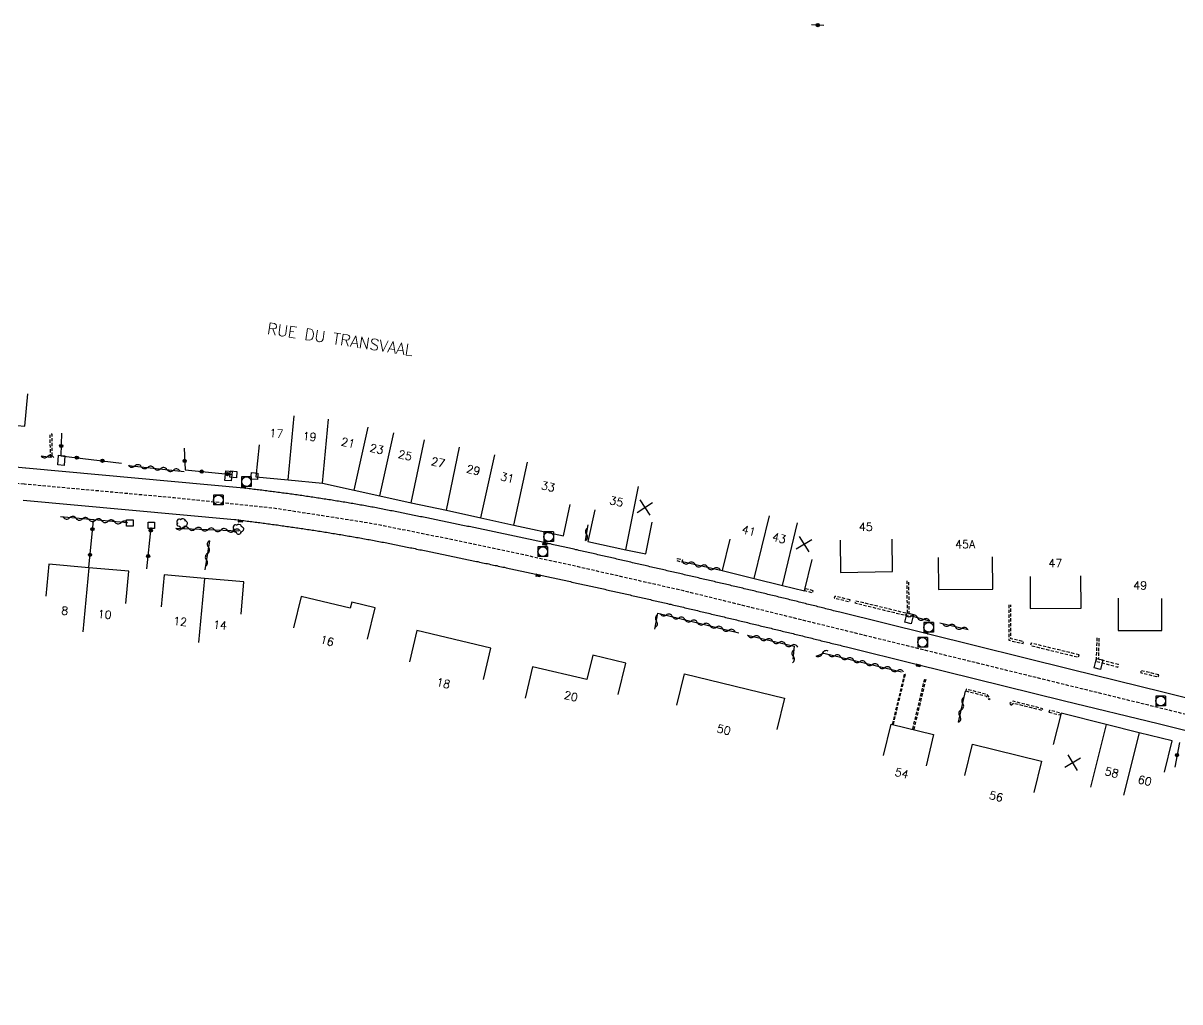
# Model space of a CAD drawing. Header units: millimetres. Extents: x 101000 to 102000, y 121000 to 122001.
# Drawn here: x 101639.7 to 101819.2, y 121689.2 to 121841 of the extents above; entities that cross this region are included whole.
import ezdxf
from ezdxf.enums import TextEntityAlignment as Align

# ---------------------------------------------------------------- set-up
doc = ezdxf.new("R2010")
doc.units = ezdxf.units.MM
doc.linetypes.add('DASHED', pattern=[0.75, 0.5, -0.25])
doc.layers.get('0').update_dxf_attribs({"linetype": 'CONTINUOUS'})
for name, color, linetype in [('W0001', 6, 'DASHED'), ('W0008', 7, 'CONTINUOUS'), ('W0100', 7, 'CONTINUOUS'), ('W0112', 1, 'DASHED'), ('W0300', 7, 'CONTINUOUS'), ('W0310', 3, 'CONTINUOUS'), ('W0322', 7, 'CONTINUOUS'), ('W0400', 7, 'CONTINUOUS'), ('W0420', 7, 'CONTINUOUS'), ('W0989', 7, 'CONTINUOUS'), ('W0991', 7, 'CONTINUOUS'), ('W1102', 7, 'CONTINUOUS'), ('W1471', 7, 'CONTINUOUS')]:
    doc.layers.add(name, color=color, linetype=linetype)
doc.styles.get("Standard").update_dxf_attribs({"font": 'romans.shx', "width": 0.85})

# ---------------------------------------------------------------- blocks, each defined once
blk = doc.blocks.new('t322o')
at = {"color": 0, "linetype": 'Continuous'}
for radius in [0.25, 0.15]:
    blk.add_circle((0, 0), radius, dxfattribs=at)
blk = doc.blocks.new('t991o')
at = {"color": 0, "linetype": 'Continuous'}
for p, q in [((-1, 1), (1, -1)), ((-1, -1), (1, 1))]:
    blk.add_line(p, q, dxfattribs=at)
blk = doc.blocks.new('t310o')
at = {"color": 0, "linetype": 'Continuous'}
for centre, start, end in [((-0.5, 0.38), 216.8699, 323.1304), ((0.5, -0.37), 36.8699, 143.1303)]:
    blk.add_arc(centre, 0.625, start, end, dxfattribs=at)
blk = doc.blocks.new('T420')
for p, q in [((0.75, 0.75), (-0.75, 0.75)), ((-0.75, 0.75), (-0.75, -0.75)), ((0.75, 0.75), (0.75, -0.75)), ((0.75, -0.75), (-0.75, -0.75))]:
    blk.add_line(p, q)
blk.add_ellipse((0, 0), major_axis=(-0.53, 0.53), ratio=1, start_param=3.926991, end_param=10.210176)
blk = doc.blocks.new('T1471')
at = {"color": 0, "linetype": 'Continuous', "flags": 128}
blk.add_lwpolyline([(-0.75, -0.5), (-0.75, 0.5), (0.75, 0.5), (0.75, -0.5), (-0.75, -0.5)], dxfattribs=at)
blk = doc.blocks.new('T400')
for p, q in [((-0.15, 0.3), (0.15, 0.3)), ((-0.15, -0.25), (-0.15, 0.3)), ((-0.15, 0.15), (0.15, 0.15)), ((-0.15, 0), (0.15, 0)), ((0.15, 0.3), (0.15, -0.25)), ((-0.15, -0.15), (0.15, -0.15)), ((-0.15, -0.25), (-0.15, -0.3)), ((-0.15, -0.3), (0.15, -0.3)), ((0.15, -0.3), (0.15, -0.25))]:
    blk.add_line(p, q)
blk = doc.blocks.new('t112o')
at = {"color": 0, "linetype": 'Continuous'}
for p, q in [((-0.5, 0.5), (0.5, 0.5)), ((-0.5, -0.5), (-0.5, 0.5)), ((0.5, 0.5), (0.5, -0.5)), ((0.5, -0.5), (-0.5, -0.5))]:
    blk.add_line(p, q, dxfattribs=at)
blk = doc.blocks.new('T300')
for p, q in [((-0.8, 0.51), (-0.86, 0.34)), ((-0.86, 0.34), (-0.86, 0.17)), ((-0.86, 0.17), (-0.74, 0.06)), ((-0.69, 0.63), (-0.8, 0.51)), ((-0.8, -0.06), (-0.74, 0.06)), ((-0.74, 0.06), (-0.69, 0.11)), ((-0.57, 0.69), (-0.69, 0.63)), ((-0.46, 0.69), (-0.57, 0.69)), ((-0.29, 0.63), (-0.46, 0.69)), ((-0.29, 0.63), (-0.17, 0.74)), ((-0.23, 0.57), (-0.29, 0.63)), ((-0.17, 0.74), (-0.06, 0.8)), ((-0.06, 0.8), (0.06, 0.8)), ((0.06, 0.8), (0.23, 0.74)), ((0.23, 0.74), (0.34, 0.63)), ((0.34, 0.63), (0.4, 0.51)), ((0.46, 0.46), (0.34, 0.46)), ((0.4, 0.51), (0.4, 0.46)), ((0.57, 0.4), (0.46, 0.46)), ((0.57, 0.4), (0.69, 0.29)), ((0.69, 0.29), (0.74, 0.17)), ((0.74, 0.06), (0.69, -0.17)), ((0.74, 0.17), (0.74, 0.06)), ((-0.8, -0.17), (-0.8, -0.06)), ((-0.8, -0.23), (-0.8, -0.17)), ((-0.74, -0.34), (-0.8, -0.23)), ((-0.69, -0.4), (-0.74, -0.34)), ((-0.51, -0.46), (-0.69, -0.4)), ((-0.4, -0.46), (-0.51, -0.46)), ((-0.4, -0.46), (-0.34, -0.46)), ((-0.34, -0.46), (-0.34, -0.4)), ((-0.34, -0.51), (-0.34, -0.46)), ((-0.29, -0.63), (-0.34, -0.51)), ((-0.17, -0.74), (-0.29, -0.63)), ((-0.06, -0.8), (-0.17, -0.74)), ((0.06, -0.8), (-0.06, -0.8)), ((0.17, -0.74), (0.06, -0.8)), ((0.23, -0.69), (0.17, -0.74)), ((0.29, -0.46), (0.23, -0.46)), ((0.29, -0.63), (0.23, -0.69)), ((0.46, -0.4), (0.29, -0.46)), ((0.34, -0.51), (0.29, -0.63)), ((0.34, -0.51), (0.34, -0.46)), ((0.57, -0.34), (0.46, -0.4)), ((0.63, -0.29), (0.57, -0.34)), ((0.69, -0.17), (0.63, -0.29))]:
    blk.add_line(p, q)

msp = doc.modelspace()

# ---------------------------------------------------------------- linework, layer by layer
at = {"layer": 'W0001', "flags": 128}
for points in [[(101639.86, 121769.45), (101627.26, 121770.67), (101609.84, 121772.59)], [(102000, 121689.16), (101875.91, 121719.97), (101845.74, 121727.45), (101742.24, 121752.9), (101724.79, 121756.88), (101713.43, 121759.35), (101702.72, 121761.58), (101693.63, 121763.39), (101678.54, 121765.75), (101663.15, 121767.34), (101639.93, 121769.47)]]:
    msp.add_lwpolyline(points, dxfattribs=at)
at = {"layer": 'W0008', "flags": 128}
for points in [[(101640.09, 121771.96), (101621.04, 121773.81)], [(101836.94, 121732.16), (101816.58, 121737.2), (101802.3, 121740.73), (101780.19, 121746.21), (101766.43, 121749.6), (101766.19, 121749.66), (101765.94, 121749.72), (101765.7, 121749.78), (101765.46, 121749.84), (101765.22, 121749.9), (101764.97, 121749.97), (101764.73, 121750.03), (101764.49, 121750.09), (101764.25, 121750.15), (101764, 121750.21), (101763.76, 121750.27), (101763.52, 121750.33), (101763.28, 121750.4), (101763.03, 121750.46), (101762.79, 121750.52), (101762.55, 121750.58), (101762.31, 121750.64), (101762.06, 121750.7), (101761.82, 121750.76), (101761.58, 121750.82), (101761.34, 121750.88), (101761.09, 121750.94), (101760.85, 121751), (101760.61, 121751.07), (101760.37, 121751.13), (101760.12, 121751.19), (101759.88, 121751.25), (101759.64, 121751.31), (101759.4, 121751.37), (101759.15, 121751.43), (101758.91, 121751.49), (101758.67, 121751.55), (101758.42, 121751.61), (101758.18, 121751.67), (101757.94, 121751.73), (101757.7, 121751.79), (101757.45, 121751.85), (101757.21, 121751.9), (101756.97, 121751.96), (101756.72, 121752.02), (101756.48, 121752.08), (101756.24, 121752.14), (101756, 121752.2), (101755.75, 121752.26), (101755.51, 121752.32), (101755.27, 121752.38), (101755.02, 121752.44), (101754.78, 121752.5), (101754.54, 121752.56), (101754.29, 121752.61), (101754.05, 121752.67), (101753.81, 121752.73), (101753.56, 121752.79), (101753.32, 121752.85), (101753.07, 121752.91), (101752.83, 121752.97), (101752.59, 121753.02), (101752.34, 121753.08), (101752.1, 121753.14), (101751.85, 121753.2), (101751.61, 121753.26), (101751.36, 121753.32), (101751.12, 121753.37), (101750.88, 121753.43), (101750.63, 121753.49), (101750.39, 121753.55), (101750.14, 121753.6), (101749.9, 121753.66), (101749.65, 121753.72), (101749.41, 121753.78), (101749.17, 121753.83), (101748.92, 121753.89), (101748.68, 121753.95), (101748.43, 121754.01), (101748.19, 121754.06), (101747.94, 121754.12), (101747.7, 121754.18), (101747.46, 121754.24), (101747.21, 121754.29), (101746.97, 121754.35), (101746.72, 121754.41), (101746.48, 121754.46), (101746.23, 121754.52), (101745.99, 121754.58), (101745.74, 121754.63), (101745.5, 121754.69), (101745.25, 121754.75), (101745.01, 121754.81), (101744.77, 121754.86), (101744.52, 121754.92), (101744.28, 121754.98), (101744.03, 121755.03), (101743.79, 121755.09), (101743.54, 121755.15), (101743.3, 121755.2), (101743.05, 121755.26), (101742.81, 121755.32), (101742.56, 121755.37), (101742.32, 121755.43), (101742.08, 121755.49), (101741.83, 121755.54), (101741.59, 121755.6), (101741.34, 121755.65), (101741.1, 121755.71), (101740.85, 121755.77), (101740.61, 121755.82), (101740.36, 121755.88), (101740.12, 121755.94), (101739.87, 121755.99), (101739.63, 121756.05), (101739.38, 121756.11), (101739.14, 121756.16), (101738.9, 121756.22), (101738.65, 121756.28), (101738.41, 121756.33), (101738.16, 121756.39), (101737.92, 121756.45), (101737.67, 121756.5), (101737.43, 121756.56), (101737.19, 121756.62), (101736.94, 121756.67), (101736.7, 121756.73), (101736.45, 121756.79), (101736.21, 121756.84), (101735.96, 121756.9), (101735.72, 121756.96), (101735.48, 121757.01), (101735.23, 121757.07), (101734.99, 121757.13), (101734.74, 121757.18), (101734.5, 121757.24), (101734.25, 121757.29), (101734.01, 121757.35), (101733.76, 121757.41), (101733.52, 121757.46), (101733.28, 121757.52), (101733.03, 121757.58), (101732.79, 121757.63), (101732.54, 121757.69), (101732.3, 121757.75), (101732.05, 121757.8), (101731.81, 121757.86), (101731.57, 121757.92), (101731.32, 121757.97), (101731.08, 121758.03), (101730.83, 121758.08), (101730.59, 121758.14), (101730.34, 121758.2), (101730.1, 121758.25), (101729.85, 121758.31), (101729.61, 121758.37), (101729.37, 121758.42), (101729.12, 121758.48), (101728.88, 121758.53), (101728.63, 121758.59), (101728.39, 121758.65), (101728.14, 121758.7), (101727.9, 121758.76), (101727.65, 121758.81), (101727.41, 121758.87), (101727.16, 121758.92), (101726.92, 121758.98), (101726.68, 121759.04), (101726.43, 121759.09), (101726.19, 121759.15), (101725.94, 121759.2), (101725.7, 121759.26), (101725.45, 121759.31), (101725.21, 121759.37), (101724.96, 121759.42), (101724.72, 121759.48), (101724.47, 121759.53), (101724.23, 121759.59), (101723.98, 121759.64), (101723.74, 121759.7), (101723.49, 121759.75), (101723.25, 121759.81), (101723.01, 121759.86), (101722.76, 121759.92), (101722.52, 121759.97), (101722.27, 121760.03), (101722.03, 121760.08), (101721.78, 121760.13), (101721.54, 121760.19), (101721.29, 121760.24), (101721.05, 121760.3), (101720.8, 121760.35), (101720.56, 121760.4), (101720.31, 121760.46), (101720.07, 121760.51), (101719.83, 121760.56), (101719.59, 121760.62), (101719.34, 121760.67), (101719.1, 121760.72), (101718.86, 121760.78), (101718.62, 121760.83), (101718.37, 121760.88), (101718.13, 121760.93), (101717.89, 121760.99), (101717.65, 121761.04), (101717.41, 121761.09), (101717.16, 121761.14), (101716.92, 121761.2), (101716.68, 121761.25), (101716.44, 121761.3), (101716.19, 121761.35), (101715.95, 121761.4), (101715.71, 121761.46), (101715.47, 121761.51), (101715.22, 121761.56), (101714.98, 121761.61), (101714.74, 121761.66), (101714.5, 121761.71), (101714.25, 121761.76), (101714.01, 121761.82), (101713.77, 121761.87), (101713.53, 121761.92), (101713.28, 121761.97), (101713.04, 121762.02), (101712.8, 121762.07), (101712.56, 121762.12), (101712.31, 121762.17), (101712.07, 121762.22), (101711.83, 121762.28), (101711.59, 121762.33), (101711.34, 121762.38), (101711.1, 121762.43), (101710.86, 121762.48), (101710.62, 121762.53), (101710.37, 121762.58), (101710.13, 121762.63), (101709.89, 121762.68), (101709.64, 121762.73), (101709.4, 121762.78), (101709.16, 121762.83), (101708.92, 121762.88), (101708.67, 121762.93), (101708.43, 121762.98), (101708.19, 121763.03), (101707.94, 121763.08), (101707.7, 121763.13), (101707.46, 121763.18), (101707.22, 121763.23), (101706.97, 121763.28), (101706.73, 121763.33), (101706.49, 121763.38), (101706.24, 121763.43), (101706, 121763.48), (101705.76, 121763.53), (101705.51, 121763.58), (101705.27, 121763.63), (101705.02, 121763.68), (101704.78, 121763.73), (101704.54, 121763.78), (101704.29, 121763.83), (101704.05, 121763.88), (101703.8, 121763.93), (101703.56, 121763.98), (101703.32, 121764.03), (101703.07, 121764.08), (101702.83, 121764.13), (101702.59, 121764.18), (101702.34, 121764.23), (101702.1, 121764.28), (101701.85, 121764.33), (101701.61, 121764.38), (101701.37, 121764.43), (101701.12, 121764.48), (101700.88, 121764.53), (101700.63, 121764.58), (101700.39, 121764.63), (101700.15, 121764.68), (101699.9, 121764.73), (101699.66, 121764.78), (101699.41, 121764.82), (101699.17, 121764.87), (101698.93, 121764.92), (101698.68, 121764.97), (101698.44, 121765.02), (101698.19, 121765.07), (101697.95, 121765.12), (101697.71, 121765.17), (101697.46, 121765.22), (101697.22, 121765.26), (101696.97, 121765.31), (101696.73, 121765.36), (101696.49, 121765.41), (101696.24, 121765.46), (101696, 121765.5), (101695.75, 121765.55), (101695.51, 121765.6), (101695.26, 121765.65), (101695.02, 121765.69), (101694.77, 121765.74), (101694.53, 121765.78), (101694.28, 121765.83), (101694.04, 121765.88), (101693.8, 121765.92), (101693.55, 121765.97), (101693.31, 121766.01), (101693.06, 121766.06), (101692.82, 121766.1), (101692.57, 121766.15), (101692.33, 121766.19), (101692.08, 121766.23), (101691.84, 121766.28), (101691.59, 121766.32), (101691.34, 121766.36), (101691.1, 121766.41), (101690.85, 121766.45), (101690.61, 121766.49), (101690.36, 121766.53), (101690.12, 121766.57), (101689.87, 121766.62), (101689.62, 121766.66), (101689.38, 121766.7), (101689.13, 121766.74), (101688.88, 121766.78), (101688.64, 121766.82), (101688.39, 121766.86), (101688.14, 121766.9), (101687.89, 121766.94), (101687.65, 121766.98), (101687.4, 121767.02), (101687.15, 121767.06), (101686.91, 121767.1), (101686.66, 121767.13), (101686.41, 121767.17), (101686.17, 121767.21), (101685.92, 121767.25), (101685.67, 121767.29), (101685.42, 121767.32), (101685.18, 121767.36), (101684.93, 121767.4), (101684.68, 121767.44), (101684.43, 121767.47), (101684.19, 121767.51), (101683.94, 121767.55), (101683.69, 121767.58), (101683.44, 121767.62), (101683.2, 121767.66), (101682.95, 121767.69), (101682.7, 121767.73), (101682.45, 121767.76), (101682.21, 121767.8), (101681.96, 121767.83), (101681.71, 121767.87), (101681.46, 121767.9), (101681.22, 121767.94), (101680.97, 121767.97), (101680.72, 121768), (101680.47, 121768.04), (101680.22, 121768.07), (101679.98, 121768.1), (101679.73, 121768.14), (101679.48, 121768.17), (101679.23, 121768.2), (101678.98, 121768.23), (101678.74, 121768.27), (101678.49, 121768.3), (101678.24, 121768.33), (101677.99, 121768.36), (101677.74, 121768.39), (101677.5, 121768.43), (101677.25, 121768.46), (101677, 121768.49), (101676.75, 121768.52), (101676.5, 121768.55), (101676.25, 121768.58), (101676.01, 121768.61), (101675.76, 121768.64), (101675.51, 121768.67), (101675.26, 121768.7), (101675.01, 121768.73), (101674.76, 121768.76), (101674.52, 121768.79), (101640.12, 121771.96)], [(101639.74, 121766.98), (101672.49, 121764), (101672.74, 121763.97), (101672.98, 121763.94), (101673.23, 121763.91), (101673.48, 121763.88), (101673.72, 121763.85), (101673.97, 121763.82), (101674.22, 121763.78), (101674.47, 121763.75), (101674.71, 121763.72), (101674.96, 121763.69), (101675.21, 121763.66), (101675.45, 121763.63), (101675.7, 121763.6), (101675.95, 121763.56), (101676.2, 121763.53), (101676.44, 121763.5), (101676.69, 121763.47), (101676.94, 121763.44), (101677.18, 121763.4), (101677.43, 121763.37), (101677.68, 121763.34), (101677.92, 121763.3), (101678.17, 121763.27), (101678.42, 121763.24), (101678.66, 121763.2), (101678.91, 121763.17), (101679.16, 121763.14), (101679.4, 121763.1), (101679.65, 121763.07), (101679.9, 121763.03), (101680.14, 121763), (101680.39, 121762.96), (101680.64, 121762.93), (101680.88, 121762.89), (101681.13, 121762.86), (101681.37, 121762.82), (101681.62, 121762.79), (101681.87, 121762.75), (101682.11, 121762.71), (101682.36, 121762.68), (101682.61, 121762.64), (101682.85, 121762.61), (101683.1, 121762.57), (101683.34, 121762.53), (101683.59, 121762.5), (101683.84, 121762.46), (101684.08, 121762.42), (101684.33, 121762.38), (101684.58, 121762.35), (101684.82, 121762.31), (101685.07, 121762.27), (101685.31, 121762.23), (101685.56, 121762.19), (101685.81, 121762.16), (101686.05, 121762.12), (101686.3, 121762.08), (101686.54, 121762.04), (101686.79, 121762), (101687.04, 121761.96), (101687.28, 121761.92), (101687.53, 121761.88), (101687.77, 121761.84), (101688.02, 121761.8), (101688.26, 121761.76), (101688.51, 121761.72), (101688.76, 121761.68), (101689, 121761.64), (101689.25, 121761.6), (101689.49, 121761.56), (101689.74, 121761.52), (101689.98, 121761.48), (101690.23, 121761.43), (101690.47, 121761.39), (101690.72, 121761.35), (101690.97, 121761.31), (101691.21, 121761.27), (101691.46, 121761.22), (101691.7, 121761.18), (101691.95, 121761.14), (101692.2, 121761.09), (101692.44, 121761.05), (101692.69, 121761), (101692.93, 121760.96), (101693.18, 121760.91), (101693.42, 121760.87), (101693.67, 121760.82), (101693.92, 121760.78), (101694.16, 121760.73), (101694.41, 121760.68), (101694.65, 121760.64), (101694.9, 121760.59), (101695.14, 121760.54), (101695.39, 121760.5), (101695.63, 121760.45), (101695.88, 121760.4), (101696.12, 121760.35), (101696.37, 121760.31), (101696.61, 121760.26), (101696.86, 121760.21), (101697.1, 121760.16), (101697.35, 121760.11), (101697.59, 121760.06), (101697.84, 121760.01), (101698.08, 121759.96), (101698.33, 121759.91), (101698.57, 121759.86), (101698.82, 121759.82), (101699.06, 121759.77), (101699.31, 121759.72), (101699.55, 121759.67), (101699.8, 121759.62), (101700.04, 121759.57), (101700.28, 121759.52), (101700.53, 121759.47), (101700.77, 121759.41), (101701.02, 121759.36), (101701.26, 121759.31), (101701.51, 121759.26), (101701.75, 121759.21), (101702, 121759.16), (101702.24, 121759.11), (101702.49, 121759.06), (101702.73, 121759.01), (101702.98, 121758.96), (101703.22, 121758.91), (101703.46, 121758.86), (101703.71, 121758.81), (101703.95, 121758.76), (101704.2, 121758.71), (101704.44, 121758.66), (101704.69, 121758.61), (101704.93, 121758.56), (101705.18, 121758.51), (101705.42, 121758.46), (101705.66, 121758.41), (101705.91, 121758.36), (101706.15, 121758.31), (101706.39, 121758.26), (101706.64, 121758.21), (101706.88, 121758.16), (101707.12, 121758.11), (101707.37, 121758.06), (101707.61, 121758.01), (101707.85, 121757.96), (101708.1, 121757.9), (101708.34, 121757.85), (101708.58, 121757.8), (101708.83, 121757.75), (101709.07, 121757.7), (101709.31, 121757.65), (101709.56, 121757.6), (101709.8, 121757.55), (101710.04, 121757.5), (101710.28, 121757.45), (101710.53, 121757.39), (101710.77, 121757.34), (101711.01, 121757.29), (101711.26, 121757.24), (101711.5, 121757.19), (101711.74, 121757.14), (101711.99, 121757.09), (101712.23, 121757.03), (101712.47, 121756.98), (101712.72, 121756.93), (101712.96, 121756.88), (101713.2, 121756.83), (101713.44, 121756.77), (101713.69, 121756.72), (101713.93, 121756.67), (101714.17, 121756.62), (101714.42, 121756.57), (101714.66, 121756.51), (101714.9, 121756.46), (101715.15, 121756.41), (101715.39, 121756.36), (101715.63, 121756.3), (101715.87, 121756.25), (101716.12, 121756.2), (101716.36, 121756.15), (101716.6, 121756.1), (101716.85, 121756.04), (101717.09, 121755.99), (101717.33, 121755.94), (101717.57, 121755.88), (101717.82, 121755.83), (101718.06, 121755.78), (101718.3, 121755.73), (101718.55, 121755.67), (101718.79, 121755.62), (101719.03, 121755.57), (101719.27, 121755.52), (101719.52, 121755.46), (101719.76, 121755.41), (101720, 121755.36), (101720.25, 121755.3), (101720.49, 121755.25), (101720.73, 121755.2), (101720.97, 121755.15), (101721.22, 121755.09), (101721.46, 121755.04), (101721.7, 121754.99), (101721.95, 121754.93), (101722.19, 121754.88), (101722.43, 121754.83), (101722.68, 121754.77), (101722.92, 121754.72), (101723.16, 121754.67), (101723.41, 121754.61), (101723.65, 121754.56), (101723.9, 121754.51), (101724.14, 121754.45), (101724.38, 121754.4), (101724.63, 121754.35), (101724.87, 121754.29), (101725.11, 121754.24), (101725.36, 121754.18), (101725.6, 121754.13), (101725.85, 121754.08), (101726.09, 121754.02), (101726.33, 121753.97), (101726.58, 121753.91), (101726.82, 121753.86), (101727.06, 121753.81), (101727.31, 121753.75), (101727.55, 121753.7), (101727.8, 121753.64), (101728.04, 121753.59), (101728.28, 121753.54), (101728.53, 121753.48), (101728.77, 121753.43), (101729.01, 121753.37), (101729.26, 121753.32), (101729.5, 121753.27), (101729.74, 121753.21), (101729.99, 121753.16), (101730.23, 121753.1), (101730.47, 121753.05), (101730.72, 121752.99), (101730.96, 121752.94), (101731.21, 121752.88), (101731.45, 121752.83), (101731.69, 121752.77), (101731.94, 121752.72), (101732.18, 121752.66), (101732.42, 121752.61), (101732.67, 121752.55), (101732.91, 121752.5), (101733.15, 121752.44), (101733.4, 121752.39), (101733.64, 121752.33), (101733.88, 121752.28), (101734.13, 121752.22), (101734.37, 121752.17), (101734.61, 121752.11), (101734.86, 121752.06), (101735.1, 121752), (101735.34, 121751.95), (101735.59, 121751.89), (101735.83, 121751.84), (101736.07, 121751.78), (101736.32, 121751.72), (101736.56, 121751.67), (101736.8, 121751.61), (101737.05, 121751.56), (101737.29, 121751.5), (101737.53, 121751.45), (101737.78, 121751.39), (101738.02, 121751.33), (101738.26, 121751.28), (101738.51, 121751.22), (101738.75, 121751.16), (101738.99, 121751.11), (101739.24, 121751.05), (101739.48, 121751), (101739.72, 121750.94), (101739.97, 121750.88), (101740.21, 121750.83), (101740.45, 121750.77), (101740.7, 121750.71), (101740.94, 121750.65), (101741.18, 121750.6), (101741.43, 121750.54), (101741.67, 121750.48), (101741.91, 121750.43), (101742.16, 121750.37), (101742.4, 121750.31), (101742.64, 121750.25), (101742.88, 121750.2), (101743.13, 121750.14), (101743.37, 121750.08), (101743.61, 121750.03), (101743.86, 121749.97), (101744.1, 121749.91), (101744.34, 121749.85), (101744.59, 121749.79), (101744.83, 121749.74), (101745.07, 121749.68), (101745.32, 121749.62), (101745.56, 121749.56), (101745.8, 121749.51), (101746.05, 121749.45), (101746.29, 121749.39), (101746.53, 121749.33), (101746.77, 121749.27), (101747.02, 121749.22), (101747.26, 121749.16), (101747.5, 121749.1), (101747.75, 121749.04), (101747.99, 121748.98), (101748.23, 121748.93), (101748.48, 121748.87), (101748.72, 121748.81), (101748.96, 121748.75), (101749.2, 121748.69), (101749.45, 121748.63), (101749.69, 121748.58), (101749.93, 121748.52), (101750.18, 121748.46), (101750.42, 121748.4), (101750.66, 121748.34), (101750.9, 121748.28), (101751.15, 121748.22), (101751.39, 121748.17), (101751.63, 121748.11), (101751.88, 121748.05), (101752.12, 121747.99), (101752.36, 121747.93), (101752.6, 121747.87), (101752.85, 121747.81), (101753.09, 121747.75), (101753.33, 121747.7), (101753.58, 121747.64), (101753.82, 121747.58), (101754.06, 121747.52), (101754.3, 121747.46), (101754.55, 121747.4), (101754.79, 121747.34), (101755.03, 121747.28), (101755.28, 121747.23), (101755.52, 121747.17), (101755.76, 121747.11), (101756.01, 121747.05), (101756.25, 121746.99), (101756.5, 121746.93), (101756.74, 121746.87), (101756.98, 121746.81), (101757.23, 121746.75), (101757.47, 121746.69), (101757.72, 121746.63), (101757.96, 121746.57), (101758.2, 121746.51), (101758.45, 121746.45), (101758.69, 121746.39), (101758.93, 121746.34), (101759.18, 121746.28), (101759.42, 121746.22), (101759.67, 121746.16), (101759.91, 121746.1), (101760.15, 121746.04), (101760.4, 121745.98), (101760.64, 121745.92), (101760.88, 121745.86), (101761.13, 121745.8), (101761.37, 121745.74), (101761.62, 121745.68), (101761.86, 121745.62), (101762.1, 121745.56), (101762.35, 121745.5), (101762.59, 121745.44), (101762.83, 121745.38), (101763.08, 121745.32), (101763.32, 121745.26), (101763.56, 121745.19), (101763.81, 121745.13), (101764.05, 121745.07), (101764.3, 121745.01), (101764.54, 121744.95), (101764.78, 121744.89), (101765.03, 121744.83), (101765.27, 121744.77), (101765.51, 121744.71), (101765.76, 121744.65), (101766, 121744.59), (101766.24, 121744.53), (101766.49, 121744.47), (101766.73, 121744.41), (101766.97, 121744.35), (101767.22, 121744.29), (101767.46, 121744.22), (101767.7, 121744.16), (101778.09, 121741.59), (101801.28, 121735.88), (101815.82, 121732.32), (101835.85, 121727.35)]]:
    msp.add_lwpolyline(points, dxfattribs=at)
at = {"layer": 'W0100', "flags": 128}
for points in [[(101621.3, 121787.79), (101616.33, 121788.25), (101615.63, 121780.68), (101621.83, 121780.09), (101627.88, 121779.56), (101633.98, 121779.01), (101640, 121778.49), (101640.43, 121783.47)], [(101676.32, 121775.59), (101675.84, 121770.61), (101680.82, 121770.14), (101686.16, 121769.62), (101691.1, 121768.53), (101695.05, 121767.66), (101699.94, 121766.58), (101705.38, 121765.43), (101710.74, 121764.24), (101715.86, 121763.09), (101723.55, 121761.44), (101724.6, 121766.32)], [(101728.4, 121765.48), (101727.33, 121760.6), (101733.25, 121759.31), (101736.33, 121758.69), (101737.32, 121763.59)], [(101749.36, 121760.92), (101748.17, 121756.06), (101753.16, 121754.85), (101757.53, 121753.76), (101760.95, 121752.94), (101762.12, 121757.81)], [(101766.47, 121760.77), (101766.56, 121755.77), (101774.63, 121755.92), (101774.54, 121760.92)], [(101781.71, 121758.11), (101781.76, 121753.11), (101790.16, 121753.19), (101790.11, 121758.19)], [(101655.65, 121750.97), (101656.1, 121755.95), (101649.91, 121756.51), (101643.71, 121757.08), (101643.25, 121752.1)], [(101673.52, 121749.33), (101673.97, 121754.31), (101667.83, 121754.86), (101661.59, 121755.42), (101661.14, 121750.44)], [(101795.95, 121755.17), (101795.99, 121750.17), (101803.89, 121750.24), (101803.85, 121755.24)], [(101693.15, 121745.45), (101694.32, 121750.31), (101690.7, 121751.18), (101690.45, 121750.22), (101682.83, 121752.04), (101681.67, 121747.18)], [(101809.64, 121751.79), (101809.61, 121746.79), (101816.39, 121746.75), (101816.42, 121751.75)], [(101711.12, 121739.18), (101712.28, 121744.04), (101700.81, 121746.78), (101699.65, 121741.92)], [(101732.06, 121736.85), (101733.21, 121741.72), (101728.1, 121742.92), (101727.18, 121739.16), (101718.76, 121741.13), (101717.62, 121736.26)], [(101741.15, 121735.21), (101742.34, 121740.07), (101757.85, 121736.29), (101756.67, 121731.43)], [(101816.82, 121724.79), (101818.01, 121729.64), (101812.86, 121730.91), (101807.77, 121732.17), (101800.76, 121733.94), (101799.54, 121729.09)], [(101773.23, 121727.36), (101774.39, 121732.22), (101780.98, 121730.65), (101779.81, 121725.78)], [(101785.81, 121724.3), (101787.02, 121729.15), (101797.73, 121726.49), (101796.53, 121721.63)]]:
    msp.add_lwpolyline(points, dxfattribs=at)
at = {"layer": 'W0112', "flags": 128}
for points in [[(101643.95, 121773.64), (101643.91, 121777.26), (101644.15, 121777.26), (101644.19, 121773.64)], [(101741.26, 121757.94), (101742.04, 121757.74), (101741.94, 121757.37), (101741.17, 121757.56)], [(101762.3, 121752.94), (101761.03, 121753.27), (101760.96, 121752.98), (101762.22, 121752.65)], [(101768.02, 121751.54), (101765.65, 121752.07), (101765.58, 121751.79), (101767.96, 121751.25)], [(101803.57, 121742.99), (101796.12, 121744.8), (101796.03, 121744.44), (101803.48, 121742.63)], [(101815.92, 121739.89), (101813.16, 121740.56), (101813.09, 121740.24), (101815.84, 121739.57)], [(101776.43, 121739.98), (101774.57, 121732.18), (101774.74, 121732.14), (101776.6, 121739.94)], [(101779.76, 121739.18), (101777.9, 121731.38), (101777.74, 121731.42), (101779.6, 121739.22)], [(101785.97, 121737.4), (101789.13, 121736.6), (101789.55, 121736.05), (101789.76, 121736.21), (101789.28, 121736.83), (101786.03, 121737.66)], [(101792.96, 121735.21), (101793.39, 121735.52), (101797.86, 121734.39), (101797.92, 121734.64), (101793.33, 121735.8), (101792.81, 121735.42)], [(101798.89, 121734.09), (101800.63, 121733.68), (101800.7, 121733.97), (101798.96, 121734.38)]]:
    msp.add_lwpolyline(points, close=True, dxfattribs=at)
for points in [[(101776.81, 121754.49), (101776.88, 121749.47), (101776.87, 121749.42), (101768.85, 121751.36), (101768.78, 121751.04), (101777.11, 121749.02), (101777.21, 121749.44), (101777.14, 121754.49)], [(101792.66, 121750.74), (101792.68, 121745.26), (101794.87, 121744.73), (101794.95, 121745.04), (101792.99, 121745.5), (101792.97, 121750.74)], [(101806.32, 121745.64), (101806.2, 121742.01), (101809.58, 121741.1), (101809.68, 121741.47), (101806.59, 121742.3), (101806.7, 121745.63)]]:
    msp.add_lwpolyline(points, dxfattribs=at)
at = {"layer": 'W0310', "flags": 128}
for points in [[(101642.5, 121773.88), (101643.95, 121773.67)], [(101656.06, 121772.39), (101664.71, 121771.46)], [(101655.9, 121763.45), (101645.52, 121764.4)], [(101663.41, 121762.66), (101673.18, 121762.22)], [(101726.95, 121760.71), (101727.4, 121763.18)], [(101668.61, 121760.68), (101667.91, 121756.16)], [(101742.01, 121757.45), (101748.17, 121756.06)], [(101737.72, 121746.97), (101738.22, 121749.48), (101750.74, 121746.43)], [(101780.42, 121748.22), (101777.41, 121749.07)], [(101786.33, 121746.88), (101781.96, 121747.92)], [(101752.11, 121746.04), (101759.34, 121744.33), (101759.15, 121742.32)], [(101762.78, 121742.81), (101763.94, 121743.27), (101776.02, 121740.38)], [(101784.83, 121732.53), (101785.95, 121737.34)]]:
    msp.add_lwpolyline(points, dxfattribs=at)
at = {"layer": 'W0322'}
msp.add_line((101763.96, 121840.65), (101762.05, 121840.72), dxfattribs=at)
at = {"layer": 'W0322', "flags": 128}
for points in [[(101645.66, 121777.4), (101645.58, 121773.89), (101654.99, 121772.74)], [(101664.71, 121775.08), (101664.83, 121771.69), (101672.08, 121770.97)], [(101649.89, 121756.52), (101650.61, 121763.86)], [(101658.9, 121756.33), (101659.57, 121762.77)], [(101819.13, 121729.4), (101818.4, 121725.59)]]:
    msp.add_lwpolyline(points, dxfattribs=at)
at = {"layer": 'W1102', "flags": 128}
for points in [[(101680.82, 121770.14), (101681.77, 121780.09)], [(101686.16, 121769.62), (101687.11, 121779.58)], [(101691.1, 121768.53), (101693.26, 121778.3)], [(101695.05, 121767.66), (101697.21, 121777.42)], [(101699.94, 121766.58), (101702, 121776.36)], [(101705.38, 121765.43), (101707.44, 121775.21)], [(101710.74, 121764.24), (101712.91, 121774)], [(101715.86, 121763.09), (101717.95, 121772.86)], [(101733.25, 121759.31), (101735.22, 121769.11)], [(101753.16, 121754.85), (101755.53, 121764.56)], [(101757.53, 121753.76), (101759.86, 121763.49)], [(101649.91, 121756.51), (101649, 121746.56)], [(101667.83, 121754.86), (101666.94, 121744.9)], [(101807.77, 121732.17), (101805.33, 121722.48)], [(101812.86, 121730.91), (101810.46, 121721.21)]]:
    msp.add_lwpolyline(points, dxfattribs=at)

# ---------------------------------------------------------------- block references
at = {"layer": 'W0112'}
for p, rotation in [((101672.35, 121771), 355.0267677721689), ((101675.61, 121770.72), 175.0267677719149)]:
    msp.add_blockref('t112o', p, dxfattribs=dict(at, rotation=rotation))
for p in [(101656.26, 121763.45), (101659.6, 121763.07)]:
    msp.add_blockref('t112o', p, dxfattribs=at)
at = {"layer": 'W0300'}
for p in [(101664.43, 121763.34), (101673.14, 121762.47)]:
    msp.add_blockref('T300', p, dxfattribs=at)
at = {"layer": 'W0310'}
for p, rotation in [((101643.49, 121773.74), 351.9462075276643), ((101657.05, 121772.29), 353.8495106976983), ((101659.04, 121772.07), 353.8495106976983), ((101661.03, 121771.86), 353.8495106976983), ((101663.02, 121771.64), 353.8495106976983), ((101646.93, 121764.27), 174.7658157407881), ((101648.92, 121764.09), 174.7658157407881), ((101650.92, 121763.9), 174.7658157407881), ((101652.91, 121763.72), 174.7658157407881), ((101654.9, 121763.54), 174.7658157407881), ((101664.41, 121762.62), 357.4169367899756), ((101666.41, 121762.53), 357.4169367899756), ((101668.41, 121762.44), 357.4169367899756), ((101670.41, 121762.35), 357.4169367899756), ((101672.4, 121762.26), 357.4169367899756), ((101727.13, 121761.69), 79.85599121643055), ((101668.45, 121759.69), 261.2941637560321), ((101668.15, 121757.71), 261.2941637560321), ((101742.99, 121757.23), 347.3392334546755), ((101744.94, 121756.79), 347.3392334546755), ((101746.89, 121756.35), 347.3392334546755), ((101737.97, 121748.23), 259.0169178904021), ((101739.49, 121749.17), 346.3244088523036), ((101777.54, 121749.04), 164.2524058912698), ((101741.43, 121748.7), 346.3244088523036), ((101743.37, 121748.22), 346.3244088523036), ((101745.32, 121747.75), 346.3244088523036), ((101747.26, 121747.28), 346.3244088523036), ((101779.46, 121748.49), 164.2524058912698), ((101783.41, 121747.57), 166.6828558372082), ((101785.35, 121747.11), 166.6828558372082), ((101749.2, 121746.81), 346.3244088523036), ((101753.09, 121745.81), 346.6964437737909), ((101755.03, 121745.35), 346.6964437737909), ((101756.98, 121744.89), 346.6964437737909), ((101758.92, 121744.43), 346.6964437737909), ((101759.19, 121742.77), 264.5939821664575), ((101763.71, 121743.18), 21.65010301645625), ((101765.64, 121742.86), 346.5151776500217), ((101767.58, 121742.4), 346.5151776500217), ((101769.53, 121741.93), 346.5151776500217), ((101771.47, 121741.47), 346.5151776500217), ((101773.42, 121741), 346.5151776500217), ((101775.36, 121740.53), 346.5151776500217), ((101785.51, 121735.45), 76.92718222402613), ((101785.06, 121733.5), 76.92718222402613)]:
    msp.add_blockref('t310o', p, dxfattribs=dict(at, rotation=rotation))
at = {"layer": 'W0322'}
for p, rotation in [((101763.01, 121840.69), 254.6211140800575), ((101645.62, 121775.4), 268.6388306260781), ((101648.05, 121773.59), 352.9957203604877), ((101652.02, 121773.1), 352.9957203604877), ((101664.78, 121773.08), 272.0198805318528), ((101667.42, 121771.43), 354.3580124449531), ((101671.4, 121771.04), 354.3580124449531), ((101650.47, 121762.49), 84.41377695891508), ((101659.52, 121762.3), 83.98574249903504), ((101650.08, 121758.51), 84.41377695891508), ((101659.11, 121758.32), 83.98574249903504), ((101818.76, 121727.44), 259.1959279260599)]:
    msp.add_blockref('t322o', p, dxfattribs=dict(at, rotation=rotation))
at = {"layer": 'W0400'}
for p, rotation in [((101673.94, 121769.02), 84.72160207226071), ((101673.4, 121763.74), 263.0381736153593), ((101720.65, 121760.17), 257.5859211971048), ((101719.6, 121755.3), 257.7174494085181), ((101779.83, 121746.47), 76.18062552755546), ((101778.59, 121741.36), 256.1623092306211)]:
    msp.add_blockref('T400', p, dxfattribs=dict(at, rotation=rotation))
at = {"layer": 'W0420'}
for p in [(101674.37, 121769.87), (101670, 121767.01), (101721.24, 121761.31), (101720.35, 121758.99), (101780.21, 121747.26), (101779.27, 121744.94), (101816.21, 121735.84)]:
    msp.add_blockref('T420', p, dxfattribs=at)
at = {"layer": 'W0991'}
for p, rotation in [((101736.17, 121765.86), 348.6647056440471), ((101760.88, 121760.16), 346.5150570204017), ((101802.55, 121726.27), 345.8554216302082)]:
    msp.add_blockref('t991o', p, dxfattribs=dict(at, rotation=rotation))
at = {"layer": 'W1471'}
for p, rotation in [((101645.64, 121773.16), 264.7216020708606), ((101671.58, 121770.76), 264.7216020707474), ((101777.19, 121748.65), 256.1806255273449), ((101806.58, 121741.59), 256.1162468215558)]:
    msp.add_blockref('T1471', p, dxfattribs=dict(at, rotation=rotation))

# ---------------------------------------------------------------- texts
at = {"layer": 'W0989'}
msp.add_text('RUE DU TRANSVAAL', height=1.75, rotation=351.3599, dxfattribs=at).set_placement((101688.93, 121791.94), align=Align.MIDDLE)
at = {"layer": 'W0991'}
for s, rotation, p in [('17', 354.5449, (101679, 121777.34)), ('19', 354.5169, (101684.16, 121776.85)), ('21', 347.5495, (101690.14, 121775.91)), ('23', 347.5026, (101694.59, 121774.93)), ('25', 347.549, (101699, 121773.95)), ('27', 348.0684, (101704.1, 121772.85)), ('29', 347.4919, (101709.58, 121771.67)), ('31', 347.3141, (101714.84, 121770.49)), ('33', 347.8939, (101721.17, 121769.11)), ('35', 347.6925, (101731.78, 121766.79)), ('41', 346.259, (101752.33, 121762.25)), ('43', 346.127, (101757.02, 121761.1)), ('45', 1.0613, (101770.47, 121762.85)), ('45A', 0.5872, (101785.89, 121760.15)), ('47', 0.5296, (101799.88, 121757.21)), ('49', 359.6461, (101813.04, 121753.77)), ('8', 354.7703, (101646.17, 121749.83)), ('10', 354.7832, (101652.37, 121749.26)), ('12', 354.8964, (101664.08, 121748.17)), ('14', 354.8385, (101670.27, 121747.61)), ('16', 343.901, (101686.88, 121745.17)), ('18', 346.568, (101704.92, 121738.6)), ('20', 346.4143, (101724.72, 121736.57)), ('50', 346.3078, (101748.44, 121731.38)), ('54', 346.5335, (101776.06, 121724.63)), ('58', 346.112, (101808.64, 121724.75)), ('60', 346.1394, (101813.76, 121723.48)), ('56', 346.0376, (101790.69, 121721.03))]:
    msp.add_text(s, height=1.25, rotation=rotation, dxfattribs=at).set_placement(p, align=Align.MIDDLE)

doc.saveas('drawing.dxf')
